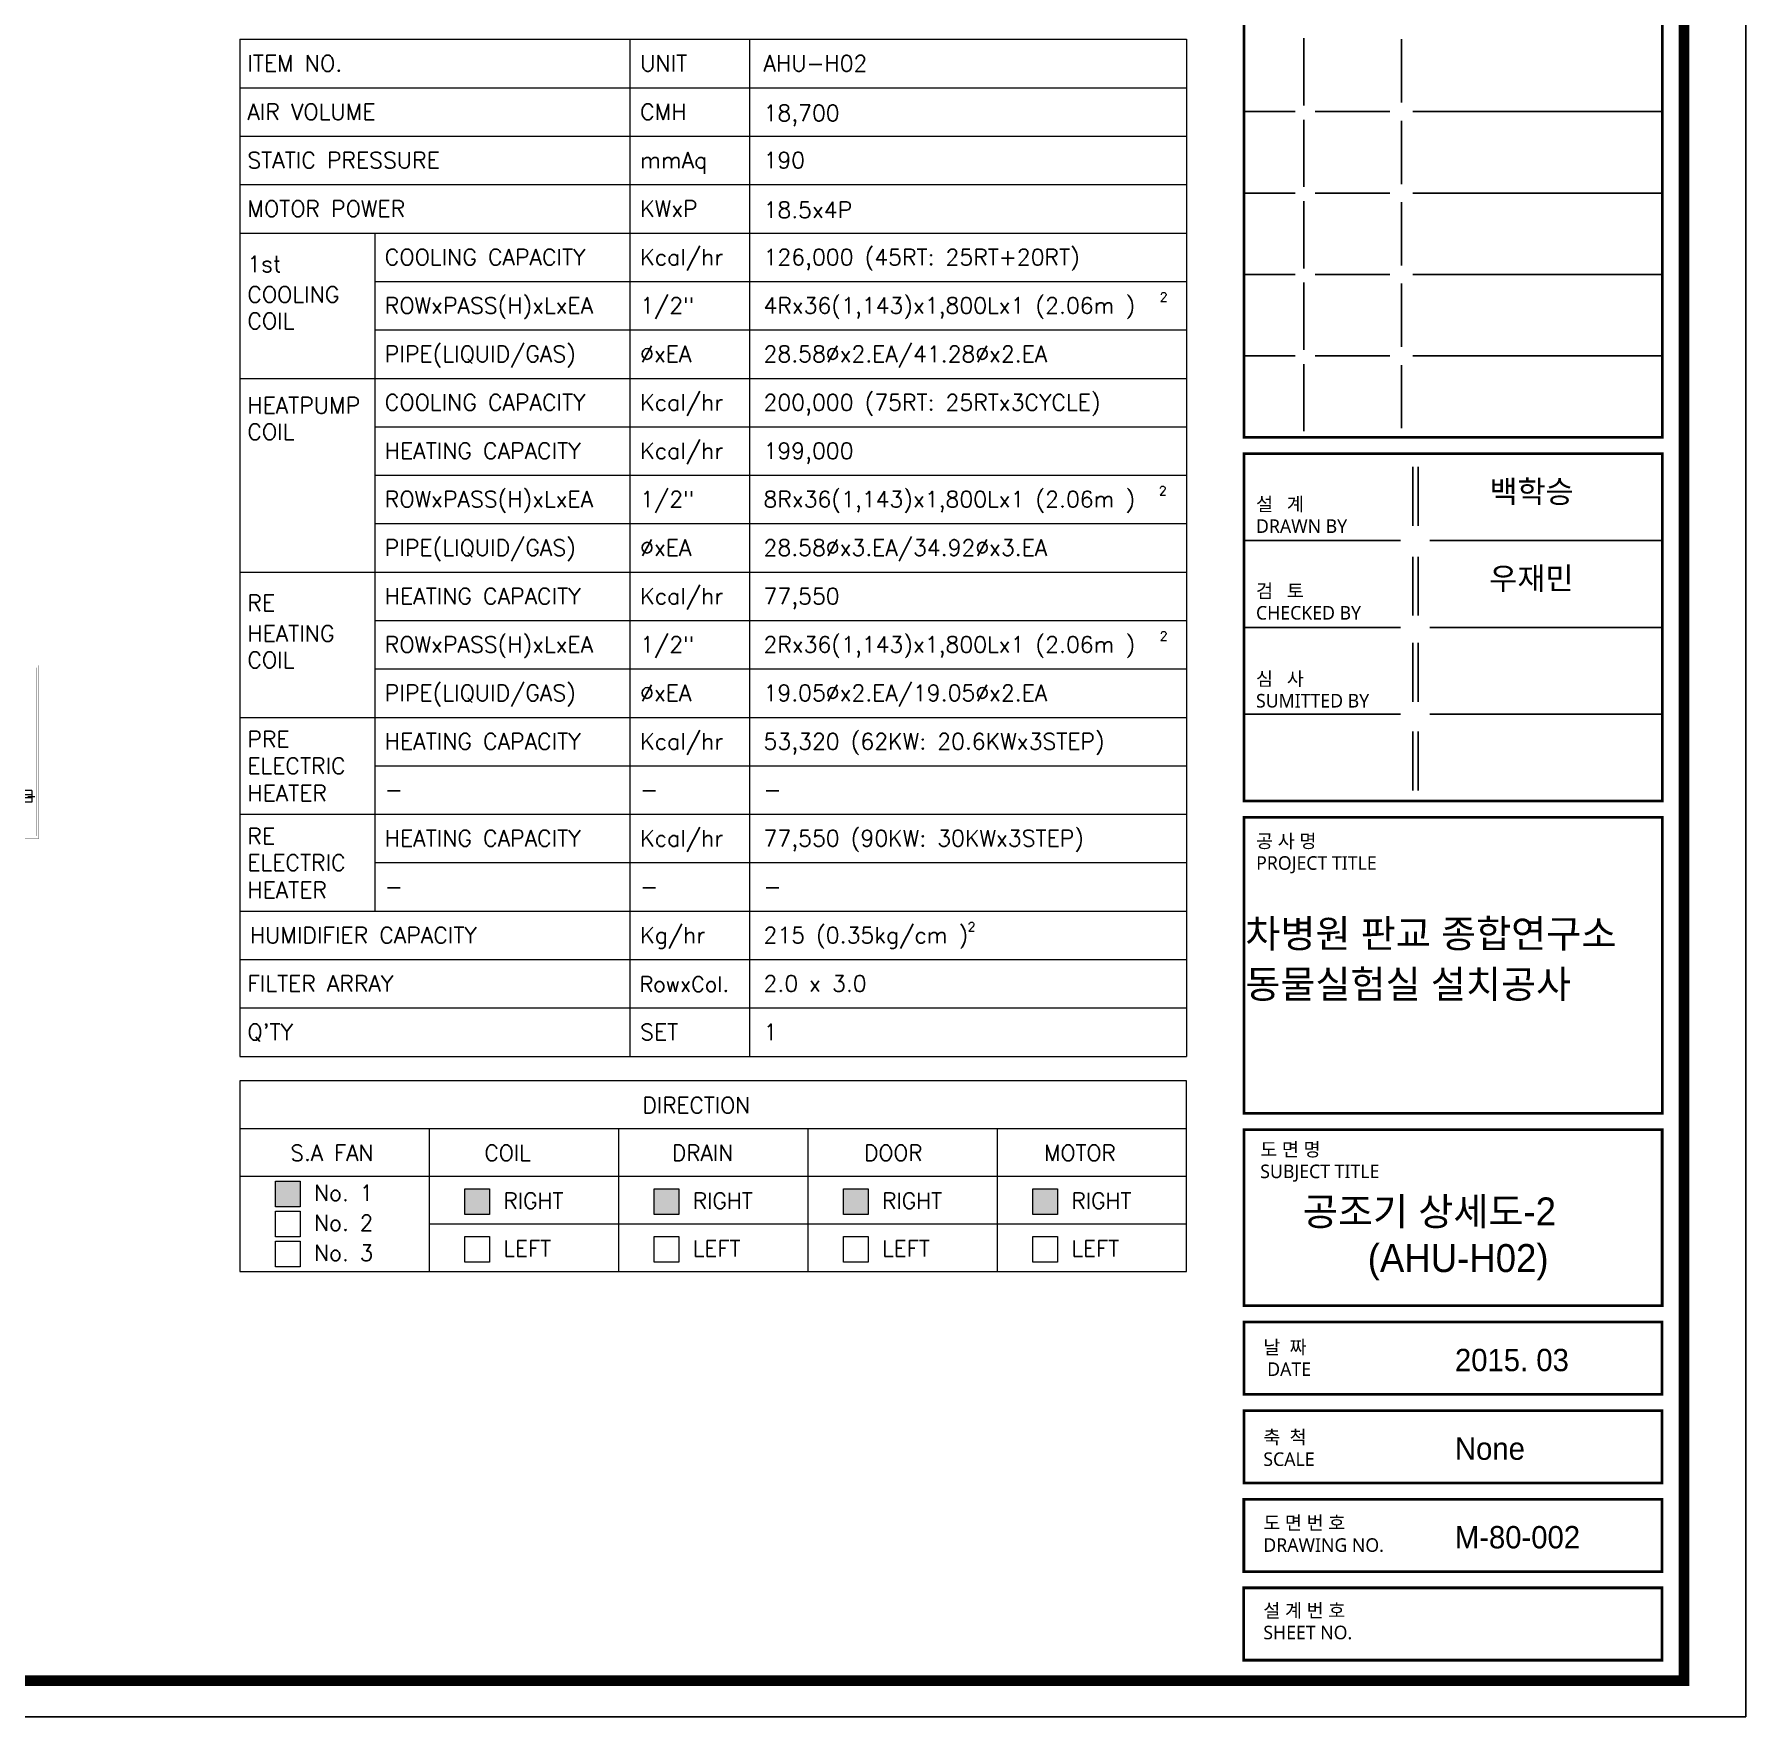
# Model space of a CAD drawing. Extents: x -122 to 18192, y -547 to 12454.
# Drawn here: x 11121 to 18192, y -547 to 6407 of the extents above; entities that cross this region are included whole.
import ezdxf

# ---------------------------------------------------------------- set-up
doc = ezdxf.new("R2010")
doc.units = 0
doc.header["$LTSCALE"] = 80
doc.header["$MEASUREMENT"] = 0
for name, pattern in [('CENTER', [2, 1.25, -0.25, 0.25, -0.25]), ('CENTER2', [1.125, 0.75, -0.125, 0.125, -0.125]), ('HIDDENX2', [0.75, 0.5, -0.25])]:
    doc.linetypes.add(name, pattern=pattern)
doc.layers.get('0').update_dxf_attribs({"linetype": 'CONTINUOUS', "lineweight": 18})
doc.layers.get('DEFPOINTS').update_dxf_attribs({"linetype": 'CONTINUOUS', "lineweight": 18})
doc.layers.add('3', color=2, linetype='CONTINUOUS', lineweight=18)
doc.layers.add('ACT', color=7, linetype='CONTINUOUS', lineweight=18)
doc.layers.add('FORM', color=7, linetype='CONTINUOUS')
doc.styles.add('GHD', font='')
doc.styles.add('GHS', font='romans', dxfattribs={"bigfont": 'ghs'})
doc.styles.add('STYLE1', font='malgun.ttf', dxfattribs={"height": 2.5})
doc.styles.get('GHD').set_extended_font_data('Dotum')

# ---------------------------------------------------------------- blocks, each defined once
blk = doc.blocks.new('22-2')
for p, q in [((-141.5, 358.8), (-78, 358.8)), ((-109.9, 45.1), (-109.9, 358.8)), ((-88.5, 368), (-99.1, 358.8)), ((-88.5, 368), (201.4, 368)), ((-9.8, 376.2), (-9.8, 368)), ((-7.2, 378.8), (-4.5, 378.8)), ((-3.2, 408.4), (-3.2, 377)), ((3.2, 408.4), (3.2, 377)), ((4.5, 378.8), (7.2, 378.8)), ((9.8, 376.2), (9.8, 368)), ((110.6, 45.1), (110.6, 368)), ((-194.9, 322.3), (-178.4, 322.3)), ((-194.9, 322.3), (-194.9, 78.8)), ((-178.4, 322.3), (-178.4, 50.7)), ((-88.5, 351.3), (-99.1, 342.1)), ((-88.5, 343.6), (-99.1, 334.4)), ((-88.5, 301.2), (-99.1, 292)), ((-88.5, 293.4), (-99.1, 284.2)), ((-88.5, 351.3), (110.6, 351.3)), ((-88.5, 343.6), (110.6, 343.6)), ((-88.5, 301.2), (-81.6, 301.2)), ((-88.5, 293.4), (-81.6, 293.4)), ((-81.6, 301.5), (-81.6, 136.1)), ((-63.2, 319.9), (63.2, 319.9)), ((81.6, 301.5), (81.6, 136.1)), ((81.6, 301.2), (110.6, 301.2)), ((81.6, 293.4), (110.6, 293.4)), ((275.1, 294.3), (275.1, 283.3)), ((-351.5, 224.6), (-241.5, 224.6)), ((-351.5, 224.6), (-351.5, 176.6)), ((-224.3, 235), (-241.5, 235)), ((-241.5, 235), (-241.5, 166.2)), ((-224.3, 269.2), (-224.3, 132)), ((-88.5, 247.8), (-99.1, 238.6)), ((-88.5, 240), (-99.1, 230.8)), ((-88.5, 247.8), (-81.6, 247.8)), ((-88.5, 240), (-81.6, 240)), ((81.6, 247.8), (110.6, 247.8)), ((81.6, 240), (110.6, 240)), ((284.3, 274.1), (293.5, 274.1)), ((293.5, 274.1), (293.5, 116.6)), ((-351.5, 207), (-265.6, 207)), ((-351.5, 194.1), (-265.6, 194.1)), ((-351.5, 176.6), (-241.5, 176.6)), ((-265.6, 200.6), (-265.6, 207)), ((-265.6, 200.6), (-265.6, 194.1)), ((-224.3, 166.2), (-241.5, 166.2)), ((-88.5, 153.4), (-99.1, 162.6)), ((-88.5, 145.6), (-99.1, 154.8)), ((-88.5, 153.4), (-81.6, 153.4)), ((-88.5, 145.6), (-81.6, 145.6)), ((81.6, 153.4), (110.6, 153.4)), ((81.6, 145.6), (110.6, 145.6)), ((-222.5, 132), (-224.3, 132)), ((-194.9, 78.8), (-178.4, 78.8)), ((-88.5, 82.5), (-99.1, 91.7)), ((-88.5, 74.8), (-99.1, 84)), ((-88.5, 82.5), (110.6, 82.5)), ((-88.5, 74.8), (110.6, 74.8)), ((81.6, 136.1), (-81.6, 136.1)), ((-63.2, 117.7), (63.2, 117.7)), ((275.1, 107.4), (275.1, 87.5)), ((284.3, 116.6), (293.5, 116.6)), ((-162.5, 32.3), (-152.5, 32.3)), ((-152.5, 39.6), (-152.5, 20.6)), ((-152.5, 20.6), (152.5, 20.6)), ((-147, 45.1), (147, 45.1)), ((152.5, 39.6), (152.5, 20.6)), ((152.5, 32.2), (219.8, 32.2))]:
    blk.add_line(p, q)
for centre, radius, start, end in [((-141.5, 321.9), 36.8, 90, 180), ((-7.2, 376.2), 2.6, 90, 180), ((-4.5, 380.1), 1.3, 270, 0), ((-4.5, 377), 1.3, 270, 0), ((0, 408.4), 3.25, 0, 180), ((4.5, 380.1), 1.3, 180, 270), ((4.5, 377), 1.3, 180, 270), ((7.2, 376.2), 2.6, 0, 90), ((201.4, 294.3), 73.7, 0, 90), ((-222.5, 296.8), 27.6, 266.18672, 0), ((-63.2, 301.5), 18.4, 90, 180), ((63.2, 301.5), 18.4, 0, 90), ((284.3, 283.3), 9.21, 180, 270), ((-222.5, 104.4), 27.6, 0, 90), ((-63.2, 136.1), 18.4, 180, 270), ((63.2, 136.1), 18.4, 270, 0), ((219.8, 87.5), 55.3, 270, 0), ((284.3, 107.4), 9.21, 90, 180), ((-161.5, 49.1), 16.9, 174.84991, 266.67748), ((-147, 39.6), 5.53, 90, 180), ((147, 39.6), 5.53, 0, 90)]:
    blk.add_arc(centre, radius, start, end)
at = {"layer": '3', "linetype": 'CENTER'}
for p, q in [((0, 428.9), (0, 0)), ((304.9, 200.6), (-364.4, 200.6)), ((-120.5, 71.7), (-120.5, 6.7)), ((120.5, 69.7), (120.5, 6.7))]:
    blk.add_line(p, q, dxfattribs=at)
at = {"layer": 'DEFPOINTS', "color": 0, "linetype": 'ByBlock'}
blk.add_point((-241.5, 176.6), dxfattribs=at)
blk = doc.blocks.new('22-01')
at = {"color": 1, "linetype": 'CENTER2', "lineweight": 5}
for p, q in [((-93.5, 50), (-117.5, 50)), ((-105.5, 35.7), (-105.5, 61.8)), ((93.5, 50), (117.5, 50)), ((105.5, 35.7), (105.5, 61.8))]:
    blk.add_line(p, q, dxfattribs=at)
at = {"linetype": 'Continuous'}
blk.add_lwpolyline([(-205.5, 0), (205.5, 0), (205.5, 100), (-205.5, 100)], close=True, dxfattribs=at)
at = {"linetype": 'HIDDENX2', "lineweight": 5}
for centre in [(-105.2, 50), (105.2, 50)]:
    blk.add_circle(centre, 8, dxfattribs=at)
at = {"layer": '3', "color": 4, "linetype": 'ByBlock'}
for p, q in [((-120.5, 111.5), (-120.5, 88.5)), ((120.5, 111.5), (120.5, 88.5)), ((-180.5, 11.5), (-180.5, -11.5)), ((180.5, 11.5), (180.5, -11.5))]:
    blk.add_line(p, q, dxfattribs=at)
blk.add_blockref('22-2', (0, 79.4))
blk = doc.blocks.new('form')
at = {"layer": 'FORM', "color": 7}
for p, q in [((713.79, 288.27), (713.79, 300.31)), ((731.27, 288.8), (731.27, 300.12)), ((712.21, 287.19), (703.1, 287.19)), ((713.79, 273.7), (713.79, 285.74)), ((729.16, 287.19), (715.81, 287.19)), ((731.27, 274.23), (731.27, 285.55)), ((778.03, 287.19), (733.31, 287.19)), ((712.21, 272.62), (703.1, 272.62)), ((729.16, 272.62), (715.81, 272.62)), ((778.03, 272.62), (733.31, 272.62)), ((713.79, 259.13), (713.79, 271.17)), ((731.27, 259.66), (731.27, 270.98)), ((712.21, 258.05), (703.1, 258.05)), ((729.16, 258.05), (715.81, 258.05)), ((778.03, 258.05), (733.31, 258.05)), ((713.79, 244.56), (713.79, 256.6)), ((731.27, 245.09), (731.27, 256.41)), ((712.21, 243.48), (703.1, 243.48)), ((713.79, 229.99), (713.79, 242.03)), ((729.16, 243.48), (715.81, 243.48)), ((778.03, 243.48), (733.31, 243.48)), ((731.27, 230.52), (731.27, 241.84)), ((733.31, 213.08), (733.31, 223.62)), ((734.21, 213.08), (734.21, 223.62)), ((731.09, 210.45), (703.1, 210.45)), ((777.9, 210.45), (736.34, 210.45)), ((733.31, 197.01), (733.31, 207.55)), ((734.21, 197.01), (734.21, 207.55)), ((731.09, 194.91), (703.1, 194.91)), ((777.9, 194.91), (736.34, 194.91)), ((733.31, 181.6), (733.31, 192.14)), ((734.21, 181.6), (734.21, 192.14)), ((731.09, 179.37), (703.1, 179.37)), ((777.9, 179.37), (736.34, 179.37)), ((733.31, 165.74), (733.31, 176.28)), ((734.21, 165.74), (734.21, 176.28))]:
    blk.add_line(p, q, dxfattribs=at)
at = {"layer": 'FORM', "color": 3}
blk.add_lwpolyline([(0, 562.79), (792.83, 562.79), (792.83, 0), (0, 0)], close=True, dxfattribs=at)
at = {"layer": 'FORM', "color": 2, "const_width": 1.94}
blk.add_lwpolyline([(12.48, 6.47), (12.48, 555.28), (781.78, 555.28), (781.78, 6.47)], close=True, dxfattribs=at)
at = {"layer": 'FORM', "color": 3, "const_width": 0.486}
for points in [[(777.9, 335.75), (703.1, 335.75), (703.1, 228.91), (777.9, 228.91)], [(703.1, 163.82), (777.9, 163.82), (777.9, 225.99), (703.1, 225.99)], [(777.89, 107.95), (777.89, 160.91), (703.09, 160.91), (703.09, 107.95)], [(777.88, 73.53), (777.88, 105.03), (703.08, 105.03), (703.08, 73.53)], [(777.87, 57.68), (777.87, 70.62), (703.07, 70.62), (703.07, 57.68)], [(777.86, 41.83), (777.86, 54.77), (703.06, 54.77), (703.06, 41.83)], [(777.85, 25.98), (777.85, 38.92), (703.05, 38.92), (703.05, 25.98)], [(777.84, 10.13), (777.84, 23.07), (703.04, 23.07), (703.04, 10.13)]]:
    blk.add_lwpolyline(points, close=True, dxfattribs=at)
at = {"layer": 'FORM', "color": 7, "style": 'STYLE1'}
for s, height, p in [('설   계', 2.428, (705.23, 215.75)), ('DRAWN BY', 2.428, (705.23, 211.81)), ('검   토', 2.428, (705.23, 200.23)), ('CHECKED BY', 2.428, (705.23, 196.3)), ('심   사', 2.428, (705.23, 184.5)), ('SUMITTED BY', 2.4284, (705.23, 180.57)), ('공 사 명', 2.428, (705.25, 155.47)), ('PROJECT TITLE', 2.4284, (705.25, 151.54)), ('도 면 명', 2.428, (705.99, 100.3)), ('SUBJECT TITLE', 2.4284, (705.99, 96.37)), ('날  짜', 2.428, (706.54, 64.9)), ('DATE', 2.428, (707.23, 60.97)), ('축  척', 2.428, (706.54, 48.81)), ('SCALE', 2.428, (706.54, 44.88)), ('도 면 번 호', 2.428, (706.54, 33.49)), ('DRAWING NO.', 2.4284, (706.54, 29.51)), ('설 계 번 호', 2.428, (706.54, 17.8)), ('SHEET NO.', 2.428, (706.54, 13.87))]:
    blk.add_text(s, height=height, dxfattribs=at).set_placement(p)
blk = doc.blocks.new('A$C26723A73')
at = {"xscale": 20, "yscale": 20, "zscale": 20}
blk.add_blockref('form', (0, -11255.8), dxfattribs=at)
at = {"layer": 'FORM', "color": 7, "style": 'GHD'}
for s, height, p in [('백학승', 80, (14939.7, -6911.8)), ('우재민', 80, (14939.1, -7222.6)), ('차병원 판교 종합연구소', 100, (14066.3, -8503.3)), ('동물실험실 설치공사', 100, (14066.3, -8684)), ('공조기 상세도-2', 100, (14272.2, -9497.6)), ('(AHU-H02)', 100, (14504.3, -9664.4)), ('2015. 03', 80, (14816.4, -10019.2)), ('None', 80, (14816.4, -10336.2)), ('M-80-002', 80, (14816, -10653.2))]:
    blk.add_text(s, height=height, dxfattribs=at).set_placement(p)

msp = doc.modelspace()

# ---------------------------------------------------------------- hatches: boundary and pattern name
at = {"linetype": 'Continuous'}
for points in [[(12117, 1667.1), (12219.8, 1667.1), (12219.8, 1560.7), (12117, 1560.7)], [(12899.4, 1634.8), (13002.1, 1634.8), (13002.1, 1528.4), (12899.4, 1528.4)], [(13681.7, 1634.8), (13784.4, 1634.8), (13784.4, 1528.4), (13681.7, 1528.4)], [(14464, 1634.8), (14566.8, 1634.8), (14566.8, 1528.4), (14464, 1528.4)], [(15246.4, 1634.8), (15349.1, 1634.8), (15349.1, 1528.4), (15246.4, 1528.4)]]:
    msp.add_hatch(color=256, dxfattribs=at).paths.add_polyline_path(points)

# ---------------------------------------------------------------- linework, layer by layer
for p, q in [((11970.3, 6385.9), (15882, 6385.9)), ((11970.3, 6385.9), (11970.3, 2182.6)), ((13581.3, 6385.9), (13581.3, 2182.6)), ((14076, 6385.9), (14076, 2182.6)), ((15882, 6385.9), (15882, 2182.6)), ((11970.3, 6185.7), (15882, 6185.7)), ((11970.3, 5985.6), (15882, 5985.6)), ((11970.3, 5785.4), (15882, 5785.4)), ((11970.3, 5585.2), (15882, 5585.2)), ((12527.9, 5585.2), (12527.9, 2783)), ((12527.9, 5385.1), (15882, 5385.1)), ((12527.9, 5184.9), (15882, 5184.9)), ((11970.3, 4984.8), (15882, 4984.8)), ((12527.9, 4784.6), (15882, 4784.6)), ((12527.9, 4584.5), (15882, 4584.5)), ((12527.9, 4384.3), (15882, 4384.3)), ((11970.3, 4184.1), (15882, 4184.1)), ((12527.9, 3984), (15882, 3984)), ((12527.9, 3783.8), (15882, 3783.8)), ((11970.3, 3583.7), (15882, 3583.7)), ((12527.9, 3383.5), (15882, 3383.5)), ((11970.3, 3183.4), (15882, 3183.4)), ((12527.9, 2983.2), (15882, 2983.2)), ((11970.3, 2783), (15882, 2783)), ((11970.3, 2582.9), (15882, 2582.9)), ((11970.3, 2382.7), (15882, 2382.7)), ((11970.3, 2182.6), (15882, 2182.6)), ((11970.3, 1884.2), (15882, 1884.2)), ((12752.7, 1884.2), (12752.7, 1293.1)), ((13535, 1884.2), (13535, 1293.1)), ((14317.3, 1884.2), (14317.3, 1293.1)), ((15099.7, 1884.2), (15099.7, 1293.1)), ((11970.3, 1687.2), (15882, 1687.2)), ((12752.7, 1490.1), (15882, 1490.1))]:
    msp.add_line(p, q, dxfattribs=at)
for points in [[(11970.3, 1293.1), (15882, 1293.1), (15882, 2081.2), (11970.3, 2081.2)], [(12117, 1667.1), (12219.8, 1667.1), (12219.8, 1560.7), (12117, 1560.7)], [(12899.4, 1634.8), (13002.1, 1634.8), (13002.1, 1528.4), (12899.4, 1528.4)], [(13681.7, 1634.8), (13784.4, 1634.8), (13784.4, 1528.4), (13681.7, 1528.4)], [(14464, 1634.8), (14566.8, 1634.8), (14566.8, 1528.4), (14464, 1528.4)], [(15246.4, 1634.8), (15349.1, 1634.8), (15349.1, 1528.4), (15246.4, 1528.4)], [(12117, 1543.4), (12219.8, 1543.4), (12219.8, 1436.9), (12117, 1436.9)], [(12117, 1419.1), (12219.8, 1419.1), (12219.8, 1312.7), (12117, 1312.7)], [(12899.4, 1437.8), (13002.1, 1437.8), (13002.1, 1331.4), (12899.4, 1331.4)], [(13681.7, 1437.8), (13784.4, 1437.8), (13784.4, 1331.4), (13681.7, 1331.4)], [(14464, 1437.8), (14566.8, 1437.8), (14566.8, 1331.4), (14464, 1331.4)], [(15246.4, 1437.8), (15349.1, 1437.8), (15349.1, 1331.4), (15246.4, 1331.4)]]:
    msp.add_lwpolyline(points, close=True, dxfattribs=at)
at = {"layer": 'ACT', "linetype": 'Continuous', "const_width": 0.4}
msp.add_lwpolyline([(11003.4, 3082.9), (11003.4, 3092.9), (11129.7, 3092.9), (11129.7, 3788.7), (11003.4, 3788.7), (11003.4, 3798.7), (11139.7, 3798.7), (11139.7, 3082.9), (11003.4, 3082.9)], dxfattribs=at)

# ---------------------------------------------------------------- block references
at = {"linetype": 'Continuous', "xscale": 1.154999999999999, "yscale": 1.154999999999859, "zscale": 1.155}
msp.add_blockref('A$C26723A73', (-122.2, 12453.6), dxfattribs=at)
at = {"linetype": 'Continuous', "xscale": -1}
msp.add_blockref('22-01', (10758.7, 2976.9), dxfattribs=at)

# ---------------------------------------------------------------- texts
at = {"linetype": 'Continuous', "style": 'GHS'}
for s, height, p in [('ITEM NO.', 66.72, (12001.2, 6253.2)), ('UNIT', 66.72, (13624.3, 6253.2)), ('AHU-H02', 66.72, (14133.9, 6253.2)), ('AIR VOLUME', 66.72, (12001.2, 6053)), ('CMH', 66.72, (13624.3, 6053)), ('18,700', 66.72, (14133.9, 6048)), ('STATIC PRESSURE', 66.719, (12001.2, 5852.9)), ('mmAq', 66.72, (13624.3, 5852.9)), ('190', 66.72, (14133.9, 5852.9)), ('MOTOR POWER', 66.719, (12001.2, 5652.7)), ('KWxP', 66.72, (13624.3, 5652.7)), ('18.5x4P', 66.72, (14133.9, 5647.9)), ('COOLING CAPACITY', 66.719, (12569.2, 5452.5)), ('Kcal/hr', 66.72, (13624.3, 5452.5)), ('126,000 (45RT: 25RT+20RT)', 66.719, (14133.9, 5452.5)), ('1st', 66.72, (12001.2, 5424.1)), ('COOLING', 66.72, (12001.2, 5297.9)), ('ROWxPASS(H)xLxEA', 66.719, (12569.2, 5252.4)), ('1/2"', 66.72, (13624.3, 5252.4)), ('4Rx36(1,143)x1,800Lx1 (2.06m )', 66.719, (14133.9, 5252.4)), ('2', 37.4, (15771.1, 5302)), ('COIL', 66.72, (12001.2, 5188.6)), ('PIPE(LIQUID/GAS)', 66.719, (12569.2, 5052.2)), ('%%CxEA', 66.72, (13624.3, 5052.2)), ('28.58%%Cx2.EA/41.28%%Cx2.EA', 66.719, (14133.9, 5052.2)), ('HEATPUMP', 66.72, (12001.2, 4839.7)), ('COOLING CAPACITY', 66.719, (12569.2, 4852.1)), ('Kcal/hr', 66.72, (13624.3, 4852.1)), ('200,000 (75RT: 25RTx3CYCLE)', 66.719, (14133.9, 4852.1)), ('COIL', 66.72, (12001.2, 4730.4)), ('HEATING CAPACITY', 66.719, (12569.2, 4651.9)), ('Kcal/hr', 66.72, (13624.3, 4651.9)), ('199,000', 66.72, (14133.9, 4651.9)), ('ROWxPASS(H)xLxEA', 66.719, (12569.2, 4451.7)), ('1/2"', 66.72, (13624.3, 4451.7)), ('8Rx36(1,143)x1,800Lx1 (2.06m )', 66.719, (14133.9, 4451.7)), ('2', 37.4, (15767.2, 4501.4)), ('PIPE(LIQUID/GAS)', 66.719, (12569.2, 4251.6)), ('%%CxEA', 66.72, (13624.3, 4251.6)), ('28.58%%Cx3.EA/34.92%%Cx3.EA', 66.719, (14133.9, 4251.6)), ('HEATING CAPACITY', 66.719, (12569.2, 4051.4)), ('Kcal/hr', 66.72, (13624.3, 4051.4)), ('77,550', 66.72, (14133.9, 4051.4)), ('RE', 66.72, (12001.2, 4023)), ('HEATING', 66.72, (12001.2, 3896.8)), ('ROWxPASS(H)xLxEA', 66.719, (12569.2, 3851.3)), ('1/2"', 66.72, (13624.3, 3851.3)), ('2Rx36(1,143)x1,800Lx1 (2.06m )', 66.719, (14133.9, 3851.3)), ('2', 37.4, (15771.1, 3900.9)), ('COIL', 66.72, (12001.2, 3787.5)), ('PIPE(LIQUID/GAS)', 66.719, (12569.2, 3651.1)), ('%%CxEA', 66.72, (13624.3, 3651.1)), ('19.05%%Cx2.EA/19.05%%Cx2.EA', 66.719, (14133.9, 3651.1)), ('PRE', 66.72, (12001.2, 3459.8)), ('HEATING CAPACITY', 66.719, (12569.2, 3451)), ('Kcal/hr', 66.72, (13624.3, 3451)), ('53,320 (62KW: 20.6KWx3STEP)', 66.719, (14133.9, 3451)), ('ELECTRIC', 66.72, (12001.2, 3350.1)), ('HEATER', 66.72, (12001.2, 3237)), ('-', 66.7, (12569.2, 3250.8)), ('-', 66.7, (13624.3, 3250.8)), ('-', 66.7, (14133.9, 3250.8)), ('RE', 66.72, (12001.2, 3059.5)), ('HEATING CAPACITY', 66.719, (12569.2, 3050.6)), ('Kcal/hr', 66.72, (13624.3, 3050.6)), ('77,550 (90KW: 30KWx3STEP)', 66.719, (14133.9, 3050.6)), ('ELECTRIC', 66.72, (12001.2, 2949.8)), ('HEATER', 66.72, (12001.2, 2836.7)), ('-', 66.7, (12569.2, 2850.5)), ('-', 66.7, (13624.3, 2850.5)), ('-', 66.7, (14133.9, 2850.5)), ('HUMIDIFIER CAPACITY', 66.719, (12011.6, 2650.3)), ('Kg/hr', 66.72, (13624.3, 2650.3)), ('215 (0.35kg/cm )', 66.719, (14133.9, 2650.3)), ('2', 37.4, (14977.4, 2699.5)), ('FILTER ARRAY', 66.719, (12001.2, 2450.2)), ('RowxCol.', 62.92, (13621.7, 2449.7)), ('2.0 x 3.0', 66.72, (14133.9, 2450.2)), ("Q'TY", 66.72, (12001.2, 2250)), ('SET', 66.72, (13624.3, 2250)), ('1', 66.7, (14133.9, 2250)), ('DIRECTION', 65.68, (13633.9, 1948)), ('S.A FAN', 65.68, (12178.8, 1750.9)), ('COIL', 65.68, (12980.8, 1750.9)), ('DRAIN', 65.68, (13755.6, 1750.9)), ('DOOR', 65.68, (14549.3, 1750.9)), ('MOTOR', 65.68, (15293.7, 1750.9)), ('No. 1', 65.68, (12276.8, 1585.3)), ('RIGHT', 65.68, (13059.1, 1553.1)), ('RIGHT', 65.68, (13841.5, 1553.1)), ('RIGHT', 65.68, (14623.8, 1553.1)), ('RIGHT', 65.68, (15406.1, 1553.1)), ('No. 2', 65.68, (12276.8, 1461.6)), ('LEFT', 65.68, (13059.1, 1356)), ('LEFT', 65.68, (13841.5, 1356)), ('LEFT', 65.68, (14623.8, 1356)), ('LEFT', 65.68, (15406.1, 1356)), ('No. 3', 65.68, (12276.8, 1337.3))]:
    msp.add_text(s, height=height, dxfattribs=at).set_placement(p)

doc.saveas('drawing.dxf')
